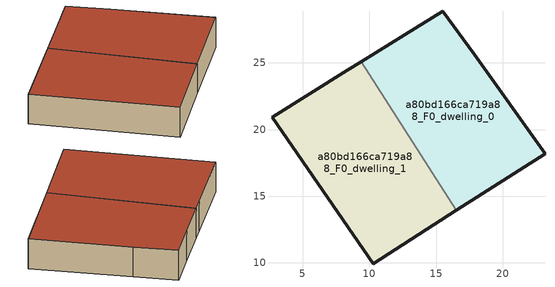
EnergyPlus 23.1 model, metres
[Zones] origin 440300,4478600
a80bd166ca719a88_F0_dwelling_0
 floor ground (EU_floor_Construction): 17.84,25.64 23.16,18.19 16.52,13.94 9.4,25.08 12.65,27.1 15.49,28.85 z0
 wall outside (EU_wall_Construction): 16.52,13.94 23.16,18.19 17.84,25.64 15.49,28.85 12.65,27.1 9.4,25.08 z0:3
 wall to a80bd166ca719a88_F0_dwelling_1 (EU_wall_Construction): 9.4,25.08 16.52,13.94 z0:3
 roof outside (EU_roof_Construction): 23.16,18.19 17.84,25.64 15.49,28.85 12.65,27.1 9.4,25.08 16.52,13.94 z3
a80bd166ca719a88_F0_dwelling_1
 floor ground (EU_floor_Construction): 9.4,25.08 16.52,13.94 10.29,9.95 2.7,20.91 8.34,24.42 z0
 wall outside (EU_wall_Construction): 9.4,25.08 8.34,24.42 2.7,20.91 10.29,9.95 16.52,13.94 z0:3
 roof outside (EU_roof_Construction): 16.52,13.94 9.4,25.08 8.34,24.42 2.7,20.91 10.29,9.95 z3
[Building]
EU S2 Campaign: North Axis=0; Terrain=City; Solar Distribution=FullExterior
[Site:Location]
Madrid: Latitude=40.5; Longitude=-3.5; Time Zone=1; Elevation=609
[SizingPeriod:WeatherFileDays]
AnnualSizingPeriod: Begin Month=1; Begin Day of Month=1; End Month=12; End Day of Month=31; Day of Week for Start Day=Monday; Use Weather File Daylight Saving Period=No; Use Weather File Rain and Snow Indicators=No
[MATERIAL]
EU_InternalMass_Material: Roughness=MediumRough; Thickness=0.1; Conductivity=1; Density=1800; Specific Heat=900; Thermal Absorptance=0.9; Solar Absorptance=0.7; Visible Absorptance=0.7
[MATERIAL:NOMASS] Roughness=MediumRough; Thermal Absorptance=0.9; Solar Absorptance=0.7; Visible Absorptance=0.7
Name | Thermal Resistance
EU_wall_NoMass | 1.60022
EU_roof_NoMass | 1.57597
EU_floor_NoMass | 0.470652
[CONSTRUCTION]
EU_wall_Construction: EU_wall_NoMass
EU_roof_Construction: EU_roof_NoMass
EU_floor_Construction: EU_floor_NoMass
EU_InternalMass_Construction: EU_InternalMass_Material
[ZONE] Type=1; Multiplier=1; Ceiling Height=autocalculate; Floor Area=autocalculate; Part of Total Floor Area=Yes
Name | Volume
a80bd166ca719a88_F0_dwelling_0 | 297.978
a80bd166ca719a88_F0_dwelling_1 | 304.102
[INTERNALMASS] Construction=EU_InternalMass_Construction
Name | Zone or ZoneList | Surface Area
a80bd166ca719a88_F0_dwelling_0_EU_InternalMass | a80bd166ca719a88_F0_dwelling_0 | 99.3258
a80bd166ca719a88_F0_dwelling_1_EU_InternalMass | a80bd166ca719a88_F0_dwelling_1 | 101.367
[OTHEREQUIPMENT] Fuel Type=Electricity; Design Level Calculation Method=Watts/Area; Power per Zone Floor Area=1; Fraction Latent=0; Fraction Radiant=0; Fraction Lost=0; Carbon Dioxide Generation Rate=0; EndUse Subcategory=EU_Step8_InternalGains
Name | Zone or ZoneList or Space or SpaceList | Schedule
EU_Step8_InternalGain_a80bd166ca719a88_F0_dwelling_0_f000 | a80bd166ca719a88_F0_dwelling_0 | EU_Step8_GainSchedule_a80bd166ca719a88_F0_dwelling_0_f000
EU_Step8_InternalGain_a80bd166ca719a88_F0_dwelling_1_f000 | a80bd166ca719a88_F0_dwelling_1 | EU_Step8_GainSchedule_a80bd166ca719a88_F0_dwelling_1_f000
[ZONEVENTILATION:DESIGNFLOWRATE] Schedule=EU_AlwaysOn; Design Flow Rate Calculation Method=AirChanges/Hour; Air Changes per Hour=0.480704; Ventilation Type=Natural; Fan Pressure Rise=0; Fan Total Efficiency=1; Constant Term Coefficient=1; Temperature Term Coefficient=0; Velocity Term Coefficient=0; Velocity Squared Term Coefficient=0; Minimum Indoor Temperature=-100; Maximum Indoor Temperature=100; Delta Temperature=-100; Minimum Outdoor Temperature=-100; Maximum Outdoor Temperature=100; Maximum Wind Speed=40
Name | Zone or ZoneList or Space or SpaceList
EU_ConstantAir_a80bd166ca719a88_F0_dwelling_0 | a80bd166ca719a88_F0_dwelling_0
EU_ConstantAir_a80bd166ca719a88_F0_dwelling_1 | a80bd166ca719a88_F0_dwelling_1
[HVACTEMPLATE:THERMOSTAT] Constant Heating Setpoint=20; Constant Cooling Setpoint=50
EU_HeatOnly_a80bd166ca719a88_F0_dwelling_0; EU_HeatOnly_a80bd166ca719a88_F0_dwelling_1
[HVACTEMPLATE:ZONE:IDEALLOADSAIRSYSTEM] System Availability Schedule=EU_AlwaysOn; Maximum Heating Supply Air Temperature=50; Minimum Cooling Supply Air Temperature=13; Maximum Heating Supply Air Humidity Ratio=0.0156; Minimum Cooling Supply Air Humidity Ratio=0.0077; Heating Limit=NoLimit; Cooling Limit=NoLimit; Heating Availability Schedule=EU_AlwaysOn; Cooling Availability Schedule=EU_CoolingOff; Dehumidification Control Type=ConstantSensibleHeatRatio; Cooling Sensible Heat Ratio=0.7; Dehumidification Setpoint=60; Humidification Control Type=None; Humidification Setpoint=30; Outdoor Air Method=None; Outdoor Air Flow Rate per Person=0.00944; Outdoor Air Flow Rate per Zone Floor Area=0; Outdoor Air Flow Rate per Zone=0; Demand Controlled Ventilation Type=None; Outdoor Air Economizer Type=NoEconomizer; Heat Recovery Type=None; Sensible Heat Recovery Effectiveness=0.7; Latent Heat Recovery Effectiveness=0.65
Name | Template Thermostat
a80bd166ca719a88_F0_dwelling_0 | EU_HeatOnly_a80bd166ca719a88_F0_dwelling_0
a80bd166ca719a88_F0_dwelling_1 | EU_HeatOnly_a80bd166ca719a88_F0_dwelling_1
[SIZING:ZONE] Zone Cooling Design Supply Air Temperature Input Method=SupplyAirTemperature; Zone Cooling Design Supply Air Temperature=13; Zone Heating Design Supply Air Temperature Input Method=SupplyAirTemperature; Zone Heating Design Supply Air Temperature=50; Zone Cooling Design Supply Air Humidity Ratio=0.008; Zone Heating Design Supply Air Humidity Ratio=0.008; Cooling Design Air Flow Method=DesignDay; Cooling Design Air Flow Rate=0; Cooling Minimum Air Flow per Zone Floor Area=0.000762; Cooling Minimum Air Flow=0; Cooling Minimum Air Flow Fraction=0.2; Heating Design Air Flow Method=DesignDay; Heating Design Air Flow Rate=0; Heating Maximum Air Flow per Zone Floor Area=0.002032; Heating Maximum Air Flow=0.141576; Heating Maximum Air Flow Fraction=0.3; Account for Dedicated Outdoor Air System=No; Dedicated Outdoor Air System Control Strategy=NeutralSupplyAir; Dedicated Outdoor Air Low Setpoint Temperature for Design=autosize; Dedicated Outdoor Air High Setpoint Temperature for Design=autosize; Zone Load Sizing Method=Sensible Load Only No Latent Load; Zone Latent Cooling Design Supply Air Humidity Ratio Input Method=HumidityRatioDifference; Zone Cooling Design Supply Air Humidity Ratio Difference=0.005; Zone Latent Heating Design Supply Air Humidity Ratio Input Method=HumidityRatioDifference; Zone Humidification Design Supply Air Humidity Ratio Difference=0.005
a80bd166ca719a88_F0_dwelling_0; a80bd166ca719a88_F0_dwelling_1
[SCHEDULE:CONSTANT]
Name | Hourly Value
EU_AlwaysOn | 1
EU_CoolingOff | 0
[SCHEDULE:FILE] Column Number=1; Rows to Skip at Top=0; Number of Hours of Data=8760; Column Separator=Comma; Interpolate to Timestep=No; Minutes per Item=60; Adjust Schedule for Daylight Savings=Yes
Name | File
EU_Step8_GainSchedule_a80bd166ca719a88_F0_dwelling_0_f000 | C:\Users\o_iseri\Desktop\OpenUBEM\openubem\outputs\eu_evidence\EU-11\ES-MAD-BERRUGUETE\idfs\a80bd166ca719a88\a80bd166ca719a88_F0_dwelling_0_f000_gain.csv
EU_Step8_GainSchedule_a80bd166ca719a88_F0_dwelling_1_f000 | C:\Users\o_iseri\Desktop\OpenUBEM\openubem\outputs\eu_evidence\EU-11\ES-MAD-BERRUGUETE\idfs\a80bd166ca719a88\a80bd166ca719a88_F0_dwelling_1_f000_gain.csv
